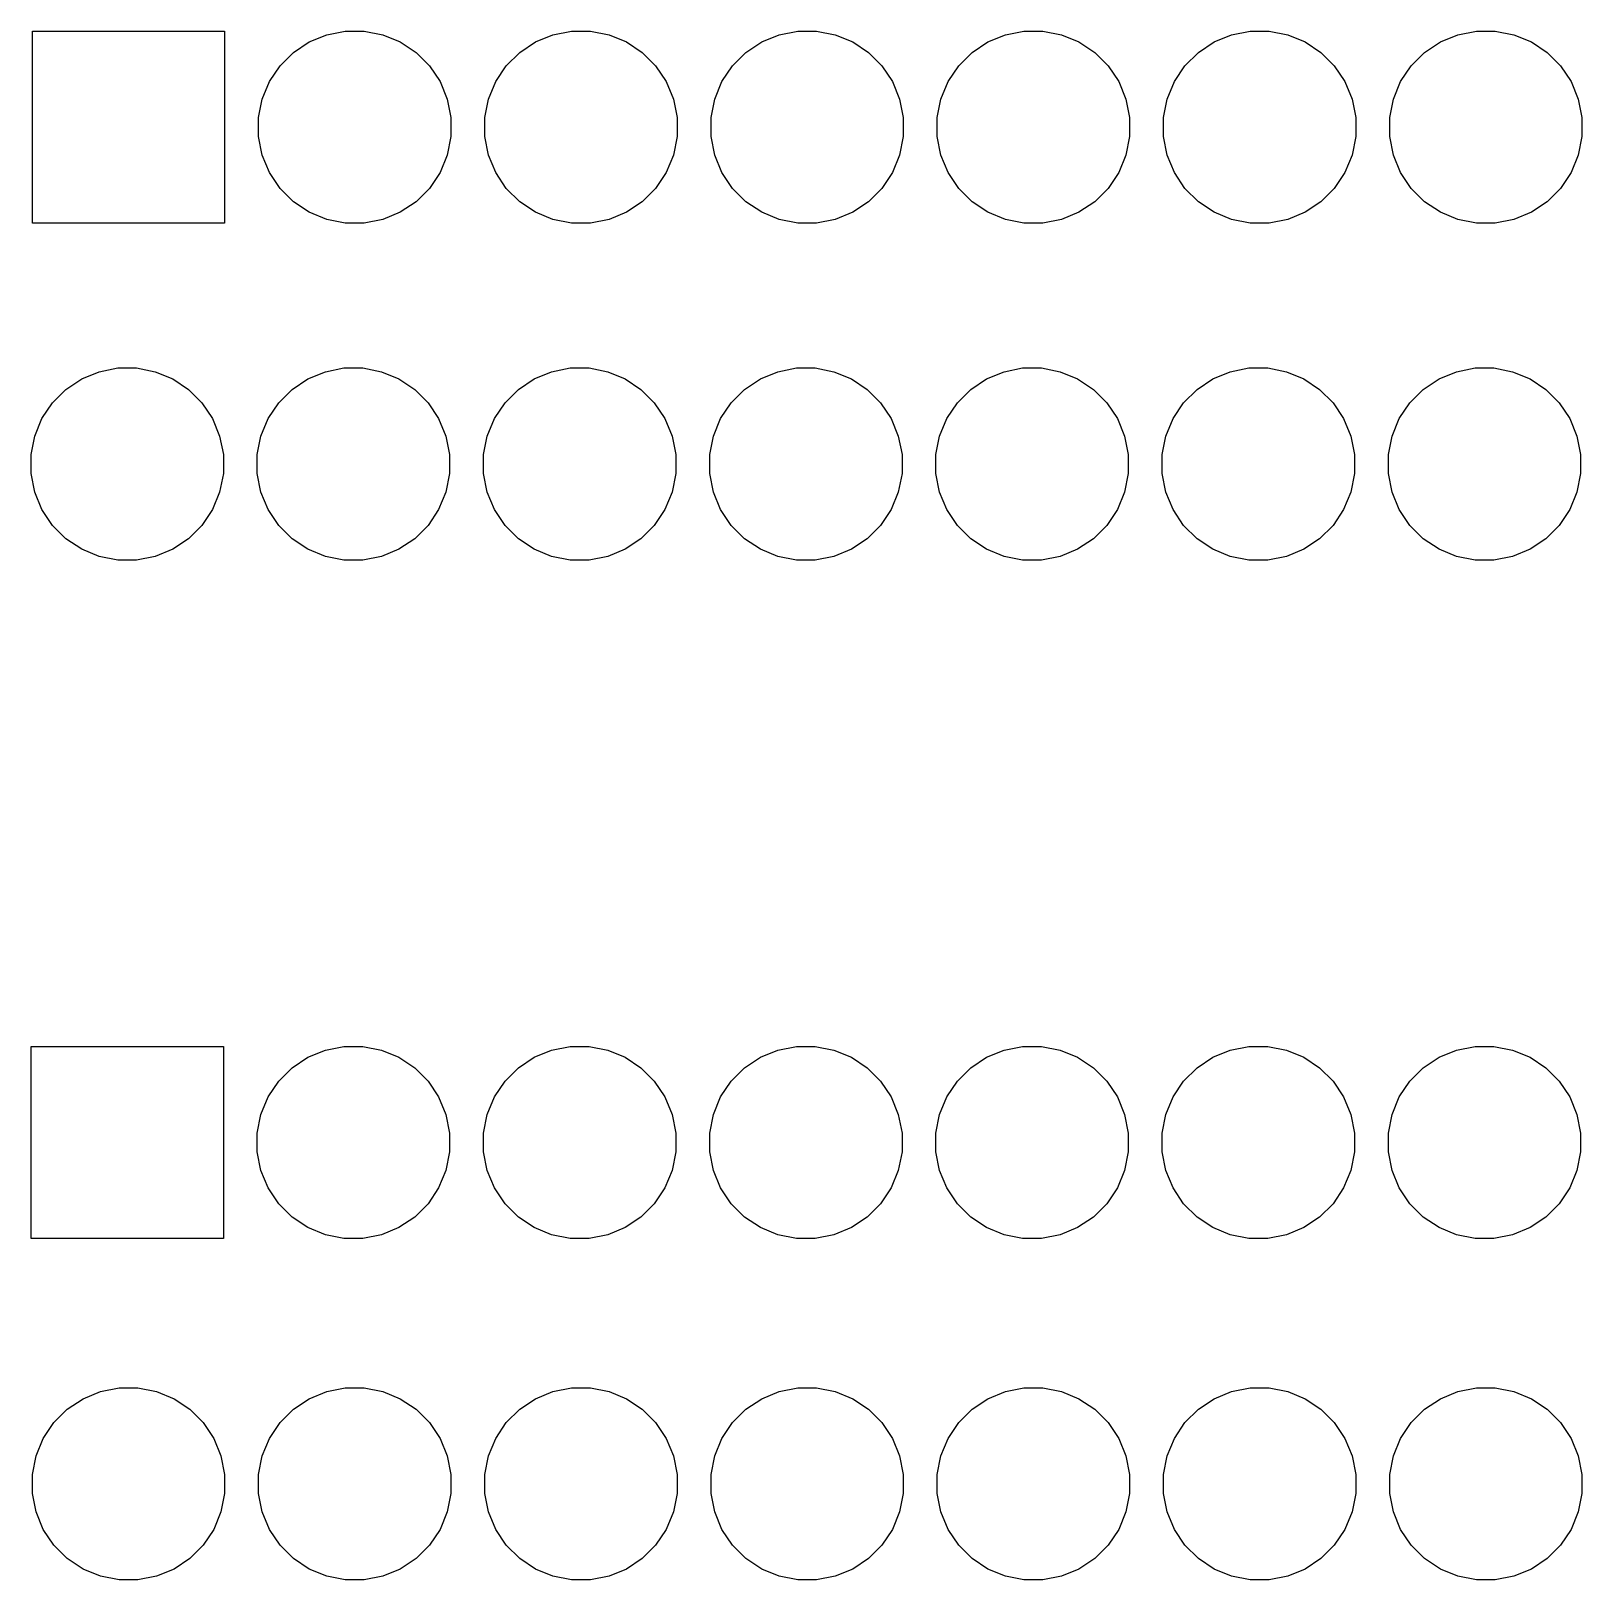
# Model space of a CAD drawing. Extents: x 29 to 195, y -187 to -31.
# Drawn here: x 157.53 to 174.94, y -51.24 to -33.85 of the extents above; entities that cross this region are included whole.
import ezdxf

# ---------------------------------------------------------------- set-up
doc = ezdxf.new("R2010")
doc.units = 0
doc.header["$MEASUREMENT"] = 0
doc.layers.add('BLACK', color=7, linetype='CONTINUOUS')

msp = doc.modelspace()

# ---------------------------------------------------------------- linework, layer by layer
at = {"layer": 'BLACK', "linetype": 'CONTINUOUS'}
for p, q in [((157.543, -36.0045), (157.543, -33.8455)), ((157.543, -33.8455), (159.702, -33.8455)), ((159.702, -33.8455), (159.702, -36.0045)), ((160.652, -33.9684), (160.848, -33.887)), ((160.848, -33.887), (161.057, -33.8455)), ((161.057, -33.8455), (161.269, -33.8455)), ((161.269, -33.8455), (161.478, -33.887)), ((161.478, -33.887), (161.674, -33.9684)), ((163.192, -33.9684), (163.388, -33.887)), ((163.388, -33.887), (163.597, -33.8455)), ((163.597, -33.8455), (163.809, -33.8455)), ((163.809, -33.8455), (164.018, -33.887)), ((164.018, -33.887), (164.214, -33.9684)), ((165.732, -33.9684), (165.928, -33.887)), ((165.928, -33.887), (166.137, -33.8455)), ((166.137, -33.8455), (166.349, -33.8455)), ((166.349, -33.8455), (166.558, -33.887)), ((166.558, -33.887), (166.754, -33.9684)), ((168.272, -33.9684), (168.468, -33.887)), ((168.468, -33.887), (168.677, -33.8455)), ((168.677, -33.8455), (168.889, -33.8455)), ((168.889, -33.8455), (169.098, -33.887)), ((169.098, -33.887), (169.294, -33.9684)), ((170.812, -33.9684), (171.008, -33.887)), ((171.008, -33.887), (171.217, -33.8455)), ((171.217, -33.8455), (171.429, -33.8455)), ((171.429, -33.8455), (171.638, -33.887)), ((171.638, -33.887), (171.834, -33.9684)), ((173.352, -33.9684), (173.548, -33.887)), ((173.548, -33.887), (173.757, -33.8455)), ((173.757, -33.8455), (173.969, -33.8455)), ((173.969, -33.8455), (174.178, -33.887)), ((174.178, -33.887), (174.374, -33.9684)), ((160.325, -34.2369), (160.475, -34.0865)), ((160.475, -34.0865), (160.652, -33.9684)), ((161.674, -33.9684), (161.851, -34.0865)), ((161.851, -34.0865), (162.001, -34.2369)), ((162.864, -34.2369), (163.015, -34.0865)), ((163.015, -34.0865), (163.192, -33.9684)), ((164.214, -33.9684), (164.391, -34.0865)), ((164.391, -34.0865), (164.541, -34.2369)), ((165.404, -34.2369), (165.555, -34.0865)), ((165.555, -34.0865), (165.732, -33.9684)), ((166.754, -33.9684), (166.931, -34.0865)), ((166.931, -34.0865), (167.082, -34.2369)), ((167.945, -34.2369), (168.095, -34.0865)), ((168.095, -34.0865), (168.272, -33.9684)), ((169.294, -33.9684), (169.471, -34.0865)), ((169.471, -34.0865), (169.621, -34.2369)), ((170.484, -34.2369), (170.635, -34.0865)), ((170.635, -34.0865), (170.812, -33.9684)), ((171.834, -33.9684), (172.011, -34.0865)), ((172.011, -34.0865), (172.161, -34.2369)), ((173.024, -34.2369), (173.175, -34.0865)), ((173.175, -34.0865), (173.352, -33.9684)), ((174.374, -33.9684), (174.551, -34.0865)), ((174.551, -34.0865), (174.701, -34.2369)), ((160.206, -34.4137), (160.325, -34.2369)), ((162.001, -34.2369), (162.12, -34.4137)), ((162.746, -34.4137), (162.864, -34.2369)), ((164.541, -34.2369), (164.66, -34.4137)), ((165.286, -34.4137), (165.404, -34.2369)), ((167.082, -34.2369), (167.2, -34.4137)), ((167.826, -34.4137), (167.945, -34.2369)), ((169.621, -34.2369), (169.74, -34.4137)), ((170.366, -34.4137), (170.484, -34.2369)), ((172.161, -34.2369), (172.28, -34.4137)), ((172.906, -34.4137), (173.024, -34.2369)), ((174.701, -34.2369), (174.82, -34.4137)), ((160.125, -34.6101), (160.206, -34.4137)), ((162.12, -34.4137), (162.201, -34.6101)), ((162.665, -34.6101), (162.746, -34.4137)), ((164.66, -34.4137), (164.741, -34.6101)), ((165.205, -34.6101), (165.286, -34.4137)), ((167.2, -34.4137), (167.281, -34.6101)), ((167.745, -34.6101), (167.826, -34.4137)), ((169.74, -34.4137), (169.821, -34.6101)), ((170.285, -34.6101), (170.366, -34.4137)), ((172.28, -34.4137), (172.361, -34.6101)), ((172.825, -34.6101), (172.906, -34.4137)), ((174.82, -34.4137), (174.901, -34.6101)), ((160.083, -34.8187), (160.125, -34.6101)), ((162.201, -34.6101), (162.243, -34.8187)), ((162.623, -34.8187), (162.665, -34.6101)), ((164.741, -34.6101), (164.782, -34.8187)), ((165.163, -34.8187), (165.205, -34.6101)), ((167.281, -34.6101), (167.322, -34.8187)), ((167.703, -34.8187), (167.745, -34.6101)), ((169.821, -34.6101), (169.862, -34.8187)), ((170.243, -34.8187), (170.285, -34.6101)), ((172.361, -34.6101), (172.403, -34.8187)), ((172.784, -34.8187), (172.825, -34.6101)), ((174.901, -34.6101), (174.942, -34.8187)), ((160.083, -35.0313), (160.083, -34.8187)), ((162.243, -34.8187), (162.243, -35.0313)), ((162.623, -35.0313), (162.623, -34.8187)), ((164.782, -34.8187), (164.782, -35.0313)), ((165.163, -35.0313), (165.163, -34.8187)), ((167.322, -34.8187), (167.322, -35.0313)), ((167.703, -35.0313), (167.703, -34.8187)), ((169.862, -34.8187), (169.862, -35.0313)), ((170.243, -35.0313), (170.243, -34.8187)), ((172.403, -34.8187), (172.403, -35.0313)), ((172.784, -35.0313), (172.784, -34.8187)), ((174.942, -34.8187), (174.942, -35.0313)), ((160.125, -35.2399), (160.083, -35.0313)), ((162.243, -35.0313), (162.201, -35.2399)), ((162.665, -35.2399), (162.623, -35.0313)), ((164.782, -35.0313), (164.741, -35.2399)), ((165.205, -35.2399), (165.163, -35.0313)), ((167.322, -35.0313), (167.281, -35.2399)), ((167.745, -35.2399), (167.703, -35.0313)), ((169.862, -35.0313), (169.821, -35.2399)), ((170.285, -35.2399), (170.243, -35.0313)), ((172.403, -35.0313), (172.361, -35.2399)), ((172.825, -35.2399), (172.784, -35.0313)), ((174.942, -35.0313), (174.901, -35.2399)), ((160.206, -35.4363), (160.125, -35.2399)), ((162.201, -35.2399), (162.12, -35.4363)), ((162.746, -35.4363), (162.665, -35.2399)), ((164.741, -35.2399), (164.66, -35.4363)), ((165.286, -35.4363), (165.205, -35.2399)), ((167.281, -35.2399), (167.2, -35.4363)), ((167.826, -35.4363), (167.745, -35.2399)), ((169.821, -35.2399), (169.74, -35.4363)), ((170.366, -35.4363), (170.285, -35.2399)), ((172.361, -35.2399), (172.28, -35.4363)), ((172.906, -35.4363), (172.825, -35.2399)), ((174.901, -35.2399), (174.82, -35.4363)), ((160.325, -35.6131), (160.206, -35.4363)), ((162.12, -35.4363), (162.001, -35.6131)), ((162.864, -35.6131), (162.746, -35.4363)), ((164.66, -35.4363), (164.541, -35.6131)), ((165.404, -35.6131), (165.286, -35.4363)), ((167.2, -35.4363), (167.082, -35.6131)), ((167.945, -35.6131), (167.826, -35.4363)), ((169.74, -35.4363), (169.621, -35.6131)), ((170.484, -35.6131), (170.366, -35.4363)), ((172.28, -35.4363), (172.161, -35.6131)), ((173.024, -35.6131), (172.906, -35.4363)), ((174.82, -35.4363), (174.701, -35.6131)), ((160.475, -35.7635), (160.325, -35.6131)), ((162.001, -35.6131), (161.851, -35.7635)), ((163.015, -35.7635), (162.864, -35.6131)), ((164.541, -35.6131), (164.391, -35.7635)), ((165.555, -35.7635), (165.404, -35.6131)), ((167.082, -35.6131), (166.931, -35.7635)), ((168.095, -35.7635), (167.945, -35.6131)), ((169.621, -35.6131), (169.471, -35.7635)), ((170.635, -35.7635), (170.484, -35.6131)), ((172.161, -35.6131), (172.011, -35.7635)), ((173.175, -35.7635), (173.024, -35.6131)), ((174.701, -35.6131), (174.551, -35.7635)), ((160.652, -35.8816), (160.475, -35.7635)), ((161.851, -35.7635), (161.674, -35.8816)), ((163.192, -35.8816), (163.015, -35.7635)), ((164.391, -35.7635), (164.214, -35.8816)), ((165.732, -35.8816), (165.555, -35.7635)), ((166.931, -35.7635), (166.754, -35.8816)), ((168.272, -35.8816), (168.095, -35.7635)), ((169.471, -35.7635), (169.294, -35.8816)), ((170.812, -35.8816), (170.635, -35.7635)), ((172.011, -35.7635), (171.834, -35.8816)), ((173.352, -35.8816), (173.175, -35.7635)), ((174.551, -35.7635), (174.374, -35.8816)), ((159.702, -36.0045), (157.543, -36.0045)), ((160.848, -35.963), (160.652, -35.8816)), ((161.057, -36.0045), (160.848, -35.963)), ((161.269, -36.0045), (161.057, -36.0045)), ((161.478, -35.963), (161.269, -36.0045)), ((161.674, -35.8816), (161.478, -35.963)), ((163.388, -35.963), (163.192, -35.8816)), ((163.597, -36.0045), (163.388, -35.963)), ((163.809, -36.0045), (163.597, -36.0045)), ((164.018, -35.963), (163.809, -36.0045)), ((164.214, -35.8816), (164.018, -35.963)), ((165.928, -35.963), (165.732, -35.8816)), ((166.137, -36.0045), (165.928, -35.963)), ((166.349, -36.0045), (166.137, -36.0045)), ((166.558, -35.963), (166.349, -36.0045)), ((166.754, -35.8816), (166.558, -35.963)), ((168.468, -35.963), (168.272, -35.8816)), ((168.677, -36.0045), (168.468, -35.963)), ((168.889, -36.0045), (168.677, -36.0045)), ((169.098, -35.963), (168.889, -36.0045)), ((169.294, -35.8816), (169.098, -35.963)), ((171.008, -35.963), (170.812, -35.8816)), ((171.217, -36.0045), (171.008, -35.963)), ((171.429, -36.0045), (171.217, -36.0045)), ((171.638, -35.963), (171.429, -36.0045)), ((171.834, -35.8816), (171.638, -35.963)), ((173.548, -35.963), (173.352, -35.8816)), ((173.757, -36.0045), (173.548, -35.963)), ((173.969, -36.0045), (173.757, -36.0045)), ((174.178, -35.963), (173.969, -36.0045)), ((174.374, -35.8816), (174.178, -35.963)), ((157.92, -37.8715), (158.097, -37.7534)), ((158.097, -37.7534), (158.293, -37.672)), ((158.293, -37.672), (158.502, -37.6305)), ((158.502, -37.6305), (158.714, -37.6305)), ((158.714, -37.6305), (158.923, -37.672)), ((158.923, -37.672), (159.119, -37.7534)), ((159.119, -37.7534), (159.296, -37.8715)), ((160.46, -37.8715), (160.637, -37.7534)), ((160.637, -37.7534), (160.833, -37.672)), ((160.833, -37.672), (161.042, -37.6305)), ((161.042, -37.6305), (161.254, -37.6305)), ((161.254, -37.6305), (161.463, -37.672)), ((161.463, -37.672), (161.659, -37.7534)), ((161.659, -37.7534), (161.836, -37.8715)), ((163, -37.8715), (163.177, -37.7534)), ((163.177, -37.7534), (163.373, -37.672)), ((163.373, -37.672), (163.582, -37.6305)), ((163.582, -37.6305), (163.794, -37.6305)), ((163.794, -37.6305), (164.003, -37.672)), ((164.003, -37.672), (164.199, -37.7534)), ((164.199, -37.7534), (164.376, -37.8715)), ((165.54, -37.8715), (165.717, -37.7534)), ((165.717, -37.7534), (165.913, -37.672)), ((165.913, -37.672), (166.122, -37.6305)), ((166.122, -37.6305), (166.334, -37.6305)), ((166.334, -37.6305), (166.543, -37.672)), ((166.543, -37.672), (166.739, -37.7534)), ((166.739, -37.7534), (166.916, -37.8715)), ((168.08, -37.8715), (168.257, -37.7534)), ((168.257, -37.7534), (168.453, -37.672)), ((168.453, -37.672), (168.662, -37.6305)), ((168.662, -37.6305), (168.874, -37.6305)), ((168.874, -37.6305), (169.083, -37.672)), ((169.083, -37.672), (169.279, -37.7534)), ((169.279, -37.7534), (169.456, -37.8715)), ((170.62, -37.8715), (170.797, -37.7534)), ((170.797, -37.7534), (170.993, -37.672)), ((170.993, -37.672), (171.202, -37.6305)), ((171.202, -37.6305), (171.414, -37.6305)), ((171.414, -37.6305), (171.623, -37.672)), ((171.623, -37.672), (171.819, -37.7534)), ((171.819, -37.7534), (171.996, -37.8715)), ((173.16, -37.8715), (173.337, -37.7534)), ((173.337, -37.7534), (173.533, -37.672)), ((173.533, -37.672), (173.742, -37.6305)), ((173.742, -37.6305), (173.954, -37.6305)), ((173.954, -37.6305), (174.163, -37.672)), ((174.163, -37.672), (174.359, -37.7534)), ((174.359, -37.7534), (174.536, -37.8715)), ((157.769, -38.0219), (157.92, -37.8715)), ((159.296, -37.8715), (159.446, -38.0219)), ((160.309, -38.0219), (160.46, -37.8715)), ((161.836, -37.8715), (161.987, -38.0219)), ((162.85, -38.0219), (163, -37.8715)), ((164.376, -37.8715), (164.526, -38.0219)), ((165.389, -38.0219), (165.54, -37.8715)), ((166.916, -37.8715), (167.066, -38.0219)), ((167.929, -38.0219), (168.08, -37.8715)), ((169.456, -37.8715), (169.606, -38.0219)), ((170.469, -38.0219), (170.62, -37.8715)), ((171.996, -37.8715), (172.147, -38.0219)), ((173.01, -38.0219), (173.16, -37.8715)), ((174.536, -37.8715), (174.686, -38.0219)), ((157.651, -38.1987), (157.769, -38.0219)), ((159.446, -38.0219), (159.565, -38.1987)), ((160.191, -38.1987), (160.309, -38.0219)), ((161.987, -38.0219), (162.105, -38.1987)), ((162.731, -38.1987), (162.85, -38.0219)), ((164.526, -38.0219), (164.645, -38.1987)), ((165.271, -38.1987), (165.389, -38.0219)), ((167.066, -38.0219), (167.185, -38.1987)), ((167.811, -38.1987), (167.929, -38.0219)), ((169.606, -38.0219), (169.725, -38.1987)), ((170.351, -38.1987), (170.469, -38.0219)), ((172.147, -38.0219), (172.265, -38.1987)), ((172.891, -38.1987), (173.01, -38.0219)), ((174.686, -38.0219), (174.805, -38.1987)), ((157.57, -38.3951), (157.651, -38.1987)), ((159.565, -38.1987), (159.646, -38.3951)), ((160.11, -38.3951), (160.191, -38.1987)), ((162.105, -38.1987), (162.186, -38.3951)), ((162.65, -38.3951), (162.731, -38.1987)), ((164.645, -38.1987), (164.726, -38.3951)), ((165.19, -38.3951), (165.271, -38.1987)), ((167.185, -38.1987), (167.266, -38.3951)), ((167.73, -38.3951), (167.811, -38.1987)), ((169.725, -38.1987), (169.806, -38.3951)), ((170.27, -38.3951), (170.351, -38.1987)), ((172.265, -38.1987), (172.346, -38.3951)), ((172.81, -38.3951), (172.891, -38.1987)), ((174.805, -38.1987), (174.886, -38.3951)), ((157.528, -38.6037), (157.57, -38.3951)), ((159.646, -38.3951), (159.688, -38.6037)), ((160.069, -38.6037), (160.11, -38.3951)), ((162.186, -38.3951), (162.227, -38.6037)), ((162.608, -38.6037), (162.65, -38.3951)), ((164.726, -38.3951), (164.767, -38.6037)), ((165.148, -38.6037), (165.19, -38.3951)), ((167.266, -38.3951), (167.308, -38.6037)), ((167.689, -38.6037), (167.73, -38.3951)), ((169.806, -38.3951), (169.847, -38.6037)), ((170.228, -38.6037), (170.27, -38.3951)), ((172.346, -38.3951), (172.387, -38.6037)), ((172.768, -38.6037), (172.81, -38.3951)), ((174.886, -38.3951), (174.927, -38.6037)), ((157.528, -38.8163), (157.528, -38.6037)), ((159.688, -38.6037), (159.688, -38.8163)), ((160.069, -38.8163), (160.069, -38.6037)), ((162.227, -38.6037), (162.227, -38.8163)), ((162.608, -38.8163), (162.608, -38.6037)), ((164.767, -38.6037), (164.767, -38.8163)), ((165.148, -38.8163), (165.148, -38.6037)), ((167.308, -38.6037), (167.308, -38.8163)), ((167.689, -38.8163), (167.689, -38.6037)), ((169.847, -38.6037), (169.847, -38.8163)), ((170.228, -38.8163), (170.228, -38.6037)), ((172.387, -38.6037), (172.387, -38.8163)), ((172.768, -38.8163), (172.768, -38.6037)), ((174.927, -38.6037), (174.927, -38.8163)), ((157.57, -39.0249), (157.528, -38.8163)), ((159.688, -38.8163), (159.646, -39.0249)), ((160.11, -39.0249), (160.069, -38.8163)), ((162.227, -38.8163), (162.186, -39.0249)), ((162.65, -39.0249), (162.608, -38.8163)), ((164.767, -38.8163), (164.726, -39.0249)), ((165.19, -39.0249), (165.148, -38.8163)), ((167.308, -38.8163), (167.266, -39.0249)), ((167.73, -39.0249), (167.689, -38.8163)), ((169.847, -38.8163), (169.806, -39.0249)), ((170.27, -39.0249), (170.228, -38.8163)), ((172.387, -38.8163), (172.346, -39.0249)), ((172.81, -39.0249), (172.768, -38.8163)), ((174.927, -38.8163), (174.886, -39.0249)), ((157.651, -39.2213), (157.57, -39.0249)), ((159.646, -39.0249), (159.565, -39.2213)), ((160.191, -39.2213), (160.11, -39.0249)), ((162.186, -39.0249), (162.105, -39.2213)), ((162.731, -39.2213), (162.65, -39.0249)), ((164.726, -39.0249), (164.645, -39.2213)), ((165.271, -39.2213), (165.19, -39.0249)), ((167.266, -39.0249), (167.185, -39.2213)), ((167.811, -39.2213), (167.73, -39.0249)), ((169.806, -39.0249), (169.725, -39.2213)), ((170.351, -39.2213), (170.27, -39.0249)), ((172.346, -39.0249), (172.265, -39.2213)), ((172.891, -39.2213), (172.81, -39.0249)), ((174.886, -39.0249), (174.805, -39.2213)), ((157.769, -39.3981), (157.651, -39.2213)), ((159.565, -39.2213), (159.446, -39.3981)), ((160.309, -39.3981), (160.191, -39.2213)), ((162.105, -39.2213), (161.987, -39.3981)), ((162.85, -39.3981), (162.731, -39.2213)), ((164.645, -39.2213), (164.526, -39.3981)), ((165.389, -39.3981), (165.271, -39.2213)), ((167.185, -39.2213), (167.066, -39.3981)), ((167.929, -39.3981), (167.811, -39.2213)), ((169.725, -39.2213), (169.606, -39.3981)), ((170.469, -39.3981), (170.351, -39.2213)), ((172.265, -39.2213), (172.147, -39.3981)), ((173.01, -39.3981), (172.891, -39.2213)), ((174.805, -39.2213), (174.686, -39.3981)), ((157.92, -39.5485), (157.769, -39.3981)), ((159.446, -39.3981), (159.296, -39.5485)), ((160.46, -39.5485), (160.309, -39.3981)), ((161.987, -39.3981), (161.836, -39.5485)), ((163, -39.5485), (162.85, -39.3981)), ((164.526, -39.3981), (164.376, -39.5485)), ((165.54, -39.5485), (165.389, -39.3981)), ((167.066, -39.3981), (166.916, -39.5485)), ((168.08, -39.5485), (167.929, -39.3981)), ((169.606, -39.3981), (169.456, -39.5485)), ((170.62, -39.5485), (170.469, -39.3981)), ((172.147, -39.3981), (171.996, -39.5485)), ((173.16, -39.5485), (173.01, -39.3981)), ((174.686, -39.3981), (174.536, -39.5485)), ((158.097, -39.6666), (157.92, -39.5485)), ((158.293, -39.748), (158.097, -39.6666)), ((159.119, -39.6666), (158.923, -39.748)), ((159.296, -39.5485), (159.119, -39.6666)), ((160.637, -39.6666), (160.46, -39.5485)), ((160.833, -39.748), (160.637, -39.6666)), ((161.659, -39.6666), (161.463, -39.748)), ((161.836, -39.5485), (161.659, -39.6666)), ((163.177, -39.6666), (163, -39.5485)), ((163.373, -39.748), (163.177, -39.6666)), ((164.199, -39.6666), (164.003, -39.748)), ((164.376, -39.5485), (164.199, -39.6666)), ((165.717, -39.6666), (165.54, -39.5485)), ((165.913, -39.748), (165.717, -39.6666)), ((166.739, -39.6666), (166.543, -39.748)), ((166.916, -39.5485), (166.739, -39.6666)), ((168.257, -39.6666), (168.08, -39.5485)), ((168.453, -39.748), (168.257, -39.6666)), ((169.279, -39.6666), (169.083, -39.748)), ((169.456, -39.5485), (169.279, -39.6666)), ((170.797, -39.6666), (170.62, -39.5485)), ((170.993, -39.748), (170.797, -39.6666)), ((171.819, -39.6666), (171.623, -39.748)), ((171.996, -39.5485), (171.819, -39.6666)), ((173.337, -39.6666), (173.16, -39.5485)), ((173.533, -39.748), (173.337, -39.6666)), ((174.359, -39.6666), (174.163, -39.748)), ((174.536, -39.5485), (174.359, -39.6666)), ((158.502, -39.7895), (158.293, -39.748)), ((158.714, -39.7895), (158.502, -39.7895)), ((158.923, -39.748), (158.714, -39.7895)), ((161.042, -39.7895), (160.833, -39.748)), ((161.254, -39.7895), (161.042, -39.7895)), ((161.463, -39.748), (161.254, -39.7895)), ((163.582, -39.7895), (163.373, -39.748)), ((163.794, -39.7895), (163.582, -39.7895)), ((164.003, -39.748), (163.794, -39.7895)), ((166.122, -39.7895), (165.913, -39.748)), ((166.334, -39.7895), (166.122, -39.7895)), ((166.543, -39.748), (166.334, -39.7895)), ((168.662, -39.7895), (168.453, -39.748)), ((168.874, -39.7895), (168.662, -39.7895)), ((169.083, -39.748), (168.874, -39.7895)), ((171.202, -39.7895), (170.993, -39.748)), ((171.414, -39.7895), (171.202, -39.7895)), ((171.623, -39.748), (171.414, -39.7895)), ((173.742, -39.7895), (173.533, -39.748)), ((173.954, -39.7895), (173.742, -39.7895)), ((174.163, -39.748), (173.954, -39.7895)), ((157.528, -47.4095), (157.528, -45.2505)), ((157.528, -45.2505), (159.688, -45.2505)), ((159.688, -45.2505), (159.688, -47.4095)), ((160.833, -45.292), (161.042, -45.2505)), ((161.042, -45.2505), (161.254, -45.2505)), ((161.254, -45.2505), (161.463, -45.292)), ((163.373, -45.292), (163.582, -45.2505)), ((163.582, -45.2505), (163.794, -45.2505)), ((163.794, -45.2505), (164.003, -45.292)), ((165.913, -45.292), (166.122, -45.2505)), ((166.122, -45.2505), (166.334, -45.2505)), ((166.334, -45.2505), (166.543, -45.292)), ((168.453, -45.292), (168.662, -45.2505)), ((168.662, -45.2505), (168.874, -45.2505)), ((168.874, -45.2505), (169.083, -45.292)), ((170.993, -45.292), (171.202, -45.2505)), ((171.202, -45.2505), (171.414, -45.2505)), ((171.414, -45.2505), (171.623, -45.292)), ((173.533, -45.292), (173.742, -45.2505)), ((173.742, -45.2505), (173.954, -45.2505)), ((173.954, -45.2505), (174.163, -45.292)), ((160.46, -45.4915), (160.637, -45.3734)), ((160.637, -45.3734), (160.833, -45.292)), ((161.463, -45.292), (161.659, -45.3734)), ((161.659, -45.3734), (161.836, -45.4915)), ((163, -45.4915), (163.177, -45.3734)), ((163.177, -45.3734), (163.373, -45.292)), ((164.003, -45.292), (164.199, -45.3734)), ((164.199, -45.3734), (164.376, -45.4915)), ((165.54, -45.4915), (165.717, -45.3734)), ((165.717, -45.3734), (165.913, -45.292)), ((166.543, -45.292), (166.739, -45.3734)), ((166.739, -45.3734), (166.916, -45.4915)), ((168.08, -45.4915), (168.257, -45.3734)), ((168.257, -45.3734), (168.453, -45.292)), ((169.083, -45.292), (169.279, -45.3734)), ((169.279, -45.3734), (169.456, -45.4915)), ((170.62, -45.4915), (170.797, -45.3734)), ((170.797, -45.3734), (170.993, -45.292)), ((171.623, -45.292), (171.819, -45.3734)), ((171.819, -45.3734), (171.996, -45.4915)), ((173.16, -45.4915), (173.337, -45.3734)), ((173.337, -45.3734), (173.533, -45.292)), ((174.163, -45.292), (174.359, -45.3734)), ((174.359, -45.3734), (174.536, -45.4915)), ((160.309, -45.6419), (160.46, -45.4915)), ((161.836, -45.4915), (161.987, -45.6419)), ((162.85, -45.6419), (163, -45.4915)), ((164.376, -45.4915), (164.526, -45.6419)), ((165.389, -45.6419), (165.54, -45.4915)), ((166.916, -45.4915), (167.066, -45.6419)), ((167.929, -45.6419), (168.08, -45.4915)), ((169.456, -45.4915), (169.606, -45.6419)), ((170.469, -45.6419), (170.62, -45.4915)), ((171.996, -45.4915), (172.147, -45.6419)), ((173.01, -45.6419), (173.16, -45.4915)), ((174.536, -45.4915), (174.686, -45.6419)), ((160.191, -45.8187), (160.309, -45.6419)), ((161.987, -45.6419), (162.105, -45.8187)), ((162.731, -45.8187), (162.85, -45.6419)), ((164.526, -45.6419), (164.645, -45.8187)), ((165.271, -45.8187), (165.389, -45.6419)), ((167.066, -45.6419), (167.185, -45.8187)), ((167.811, -45.8187), (167.929, -45.6419)), ((169.606, -45.6419), (169.725, -45.8187)), ((170.351, -45.8187), (170.469, -45.6419)), ((172.147, -45.6419), (172.265, -45.8187)), ((172.891, -45.8187), (173.01, -45.6419)), ((174.686, -45.6419), (174.805, -45.8187)), ((160.11, -46.0151), (160.191, -45.8187)), ((162.105, -45.8187), (162.186, -46.0151)), ((162.65, -46.0151), (162.731, -45.8187)), ((164.645, -45.8187), (164.726, -46.0151)), ((165.19, -46.0151), (165.271, -45.8187)), ((167.185, -45.8187), (167.266, -46.0151)), ((167.73, -46.0151), (167.811, -45.8187)), ((169.725, -45.8187), (169.806, -46.0151)), ((170.27, -46.0151), (170.351, -45.8187)), ((172.265, -45.8187), (172.346, -46.0151)), ((172.81, -46.0151), (172.891, -45.8187)), ((174.805, -45.8187), (174.886, -46.0151)), ((160.069, -46.2237), (160.11, -46.0151)), ((162.186, -46.0151), (162.227, -46.2237)), ((162.608, -46.2237), (162.65, -46.0151)), ((164.726, -46.0151), (164.767, -46.2237)), ((165.148, -46.2237), (165.19, -46.0151)), ((167.266, -46.0151), (167.308, -46.2237)), ((167.689, -46.2237), (167.73, -46.0151)), ((169.806, -46.0151), (169.847, -46.2237)), ((170.228, -46.2237), (170.27, -46.0151)), ((172.346, -46.0151), (172.387, -46.2237)), ((172.768, -46.2237), (172.81, -46.0151)), ((174.886, -46.0151), (174.927, -46.2237)), ((160.069, -46.4363), (160.069, -46.2237)), ((162.227, -46.2237), (162.227, -46.4363)), ((162.608, -46.4363), (162.608, -46.2237)), ((164.767, -46.2237), (164.767, -46.4363)), ((165.148, -46.4363), (165.148, -46.2237)), ((167.308, -46.2237), (167.308, -46.4363)), ((167.689, -46.4363), (167.689, -46.2237)), ((169.847, -46.2237), (169.847, -46.4363)), ((170.228, -46.4363), (170.228, -46.2237)), ((172.387, -46.2237), (172.387, -46.4363)), ((172.768, -46.4363), (172.768, -46.2237)), ((174.927, -46.2237), (174.927, -46.4363)), ((160.11, -46.6449), (160.069, -46.4363)), ((162.227, -46.4363), (162.186, -46.6449)), ((162.65, -46.6449), (162.608, -46.4363)), ((164.767, -46.4363), (164.726, -46.6449)), ((165.19, -46.6449), (165.148, -46.4363)), ((167.308, -46.4363), (167.266, -46.6449)), ((167.73, -46.6449), (167.689, -46.4363)), ((169.847, -46.4363), (169.806, -46.6449)), ((170.27, -46.6449), (170.228, -46.4363)), ((172.387, -46.4363), (172.346, -46.6449)), ((172.81, -46.6449), (172.768, -46.4363)), ((174.927, -46.4363), (174.886, -46.6449)), ((160.191, -46.8413), (160.11, -46.6449)), ((162.186, -46.6449), (162.105, -46.8413)), ((162.731, -46.8413), (162.65, -46.6449)), ((164.726, -46.6449), (164.645, -46.8413)), ((165.271, -46.8413), (165.19, -46.6449)), ((167.266, -46.6449), (167.185, -46.8413)), ((167.811, -46.8413), (167.73, -46.6449)), ((169.806, -46.6449), (169.725, -46.8413)), ((170.351, -46.8413), (170.27, -46.6449)), ((172.346, -46.6449), (172.265, -46.8413)), ((172.891, -46.8413), (172.81, -46.6449)), ((174.886, -46.6449), (174.805, -46.8413)), ((160.309, -47.0181), (160.191, -46.8413)), ((162.105, -46.8413), (161.987, -47.0181)), ((162.85, -47.0181), (162.731, -46.8413)), ((164.645, -46.8413), (164.526, -47.0181)), ((165.389, -47.0181), (165.271, -46.8413)), ((167.185, -46.8413), (167.066, -47.0181)), ((167.929, -47.0181), (167.811, -46.8413)), ((169.725, -46.8413), (169.606, -47.0181)), ((170.469, -47.0181), (170.351, -46.8413)), ((172.265, -46.8413), (172.147, -47.0181)), ((173.01, -47.0181), (172.891, -46.8413)), ((174.805, -46.8413), (174.686, -47.0181)), ((160.46, -47.1685), (160.309, -47.0181)), ((160.637, -47.2866), (160.46, -47.1685)), ((161.836, -47.1685), (161.659, -47.2866)), ((161.987, -47.0181), (161.836, -47.1685)), ((163, -47.1685), (162.85, -47.0181)), ((163.177, -47.2866), (163, -47.1685)), ((164.376, -47.1685), (164.199, -47.2866)), ((164.526, -47.0181), (164.376, -47.1685)), ((165.54, -47.1685), (165.389, -47.0181)), ((165.717, -47.2866), (165.54, -47.1685)), ((166.916, -47.1685), (166.739, -47.2866)), ((167.066, -47.0181), (166.916, -47.1685)), ((168.08, -47.1685), (167.929, -47.0181)), ((168.257, -47.2866), (168.08, -47.1685)), ((169.456, -47.1685), (169.279, -47.2866)), ((169.606, -47.0181), (169.456, -47.1685)), ((170.62, -47.1685), (170.469, -47.0181)), ((170.797, -47.2866), (170.62, -47.1685)), ((171.996, -47.1685), (171.819, -47.2866)), ((172.147, -47.0181), (171.996, -47.1685)), ((173.16, -47.1685), (173.01, -47.0181)), ((173.337, -47.2866), (173.16, -47.1685)), ((174.536, -47.1685), (174.359, -47.2866)), ((174.686, -47.0181), (174.536, -47.1685)), ((160.833, -47.368), (160.637, -47.2866)), ((161.659, -47.2866), (161.463, -47.368)), ((163.373, -47.368), (163.177, -47.2866)), ((164.199, -47.2866), (164.003, -47.368)), ((165.913, -47.368), (165.717, -47.2866)), ((166.739, -47.2866), (166.543, -47.368)), ((168.453, -47.368), (168.257, -47.2866)), ((169.279, -47.2866), (169.083, -47.368)), ((170.993, -47.368), (170.797, -47.2866)), ((171.819, -47.2866), (171.623, -47.368)), ((173.533, -47.368), (173.337, -47.2866)), ((174.359, -47.2866), (174.163, -47.368)), ((159.688, -47.4095), (157.528, -47.4095)), ((161.042, -47.4095), (160.833, -47.368)), ((161.254, -47.4095), (161.042, -47.4095)), ((161.463, -47.368), (161.254, -47.4095)), ((163.582, -47.4095), (163.373, -47.368)), ((163.794, -47.4095), (163.582, -47.4095)), ((164.003, -47.368), (163.794, -47.4095)), ((166.122, -47.4095), (165.913, -47.368)), ((166.334, -47.4095), (166.122, -47.4095)), ((166.543, -47.368), (166.334, -47.4095)), ((168.662, -47.4095), (168.453, -47.368)), ((168.874, -47.4095), (168.662, -47.4095)), ((169.083, -47.368), (168.874, -47.4095)), ((171.202, -47.4095), (170.993, -47.368)), ((171.414, -47.4095), (171.202, -47.4095)), ((171.623, -47.368), (171.414, -47.4095)), ((173.742, -47.4095), (173.533, -47.368)), ((173.954, -47.4095), (173.742, -47.4095)), ((174.163, -47.368), (173.954, -47.4095)), ((158.308, -49.127), (158.517, -49.0855)), ((158.517, -49.0855), (158.729, -49.0855)), ((158.729, -49.0855), (158.938, -49.127)), ((160.848, -49.127), (161.057, -49.0855)), ((161.057, -49.0855), (161.269, -49.0855)), ((161.269, -49.0855), (161.478, -49.127)), ((163.388, -49.127), (163.597, -49.0855)), ((163.597, -49.0855), (163.809, -49.0855)), ((163.809, -49.0855), (164.018, -49.127)), ((165.928, -49.127), (166.137, -49.0855)), ((166.137, -49.0855), (166.349, -49.0855)), ((166.349, -49.0855), (166.558, -49.127)), ((168.468, -49.127), (168.677, -49.0855)), ((168.677, -49.0855), (168.889, -49.0855)), ((168.889, -49.0855), (169.098, -49.127)), ((171.008, -49.127), (171.217, -49.0855)), ((171.217, -49.0855), (171.429, -49.0855)), ((171.429, -49.0855), (171.638, -49.127)), ((173.548, -49.127), (173.757, -49.0855)), ((173.757, -49.0855), (173.969, -49.0855)), ((173.969, -49.0855), (174.178, -49.127)), ((157.935, -49.3265), (158.112, -49.2084)), ((158.112, -49.2084), (158.308, -49.127)), ((158.938, -49.127), (159.134, -49.2084)), ((159.134, -49.2084), (159.311, -49.3265)), ((160.475, -49.3265), (160.652, -49.2084)), ((160.652, -49.2084), (160.848, -49.127)), ((161.478, -49.127), (161.674, -49.2084)), ((161.674, -49.2084), (161.851, -49.3265)), ((163.015, -49.3265), (163.192, -49.2084)), ((163.192, -49.2084), (163.388, -49.127)), ((164.018, -49.127), (164.214, -49.2084)), ((164.214, -49.2084), (164.391, -49.3265)), ((165.555, -49.3265), (165.732, -49.2084)), ((165.732, -49.2084), (165.928, -49.127)), ((166.558, -49.127), (166.754, -49.2084)), ((166.754, -49.2084), (166.931, -49.3265)), ((168.095, -49.3265), (168.272, -49.2084)), ((168.272, -49.2084), (168.468, -49.127)), ((169.098, -49.127), (169.294, -49.2084)), ((169.294, -49.2084), (169.471, -49.3265)), ((170.635, -49.3265), (170.812, -49.2084)), ((170.812, -49.2084), (171.008, -49.127)), ((171.638, -49.127), (171.834, -49.2084)), ((171.834, -49.2084), (172.011, -49.3265)), ((173.175, -49.3265), (173.352, -49.2084)), ((173.352, -49.2084), (173.548, -49.127)), ((174.178, -49.127), (174.374, -49.2084)), ((174.374, -49.2084), (174.551, -49.3265)), ((157.784, -49.4769), (157.935, -49.3265)), ((159.311, -49.3265), (159.462, -49.4769)), ((160.325, -49.4769), (160.475, -49.3265)), ((161.851, -49.3265), (162.001, -49.4769)), ((162.864, -49.4769), (163.015, -49.3265)), ((164.391, -49.3265), (164.541, -49.4769)), ((165.404, -49.4769), (165.555, -49.3265)), ((166.931, -49.3265), (167.082, -49.4769)), ((167.945, -49.4769), (168.095, -49.3265)), ((169.471, -49.3265), (169.621, -49.4769)), ((170.484, -49.4769), (170.635, -49.3265)), ((172.011, -49.3265), (172.161, -49.4769)), ((173.024, -49.4769), (173.175, -49.3265)), ((174.551, -49.3265), (174.701, -49.4769)), ((157.666, -49.6537), (157.784, -49.4769)), ((159.462, -49.4769), (159.58, -49.6537)), ((160.206, -49.6537), (160.325, -49.4769)), ((162.001, -49.4769), (162.12, -49.6537)), ((162.746, -49.6537), (162.864, -49.4769)), ((164.541, -49.4769), (164.66, -49.6537)), ((165.286, -49.6537), (165.404, -49.4769)), ((167.082, -49.4769), (167.2, -49.6537)), ((167.826, -49.6537), (167.945, -49.4769)), ((169.621, -49.4769), (169.74, -49.6537)), ((170.366, -49.6537), (170.484, -49.4769)), ((172.161, -49.4769), (172.28, -49.6537)), ((172.906, -49.6537), (173.024, -49.4769)), ((174.701, -49.4769), (174.82, -49.6537)), ((157.585, -49.8501), (157.666, -49.6537)), ((159.58, -49.6537), (159.661, -49.8501)), ((160.125, -49.8501), (160.206, -49.6537)), ((162.12, -49.6537), (162.201, -49.8501)), ((162.665, -49.8501), (162.746, -49.6537)), ((164.66, -49.6537), (164.741, -49.8501)), ((165.205, -49.8501), (165.286, -49.6537)), ((167.2, -49.6537), (167.281, -49.8501)), ((167.745, -49.8501), (167.826, -49.6537)), ((169.74, -49.6537), (169.821, -49.8501)), ((170.285, -49.8501), (170.366, -49.6537)), ((172.28, -49.6537), (172.361, -49.8501)), ((172.825, -49.8501), (172.906, -49.6537)), ((174.82, -49.6537), (174.901, -49.8501)), ((157.543, -50.0587), (157.585, -49.8501)), ((159.661, -49.8501), (159.702, -50.0587)), ((160.083, -50.0587), (160.125, -49.8501)), ((162.201, -49.8501), (162.243, -50.0587)), ((162.623, -50.0587), (162.665, -49.8501)), ((164.741, -49.8501), (164.782, -50.0587)), ((165.163, -50.0587), (165.205, -49.8501)), ((167.281, -49.8501), (167.322, -50.0587)), ((167.703, -50.0587), (167.745, -49.8501)), ((169.821, -49.8501), (169.862, -50.0587)), ((170.243, -50.0587), (170.285, -49.8501)), ((172.361, -49.8501), (172.403, -50.0587)), ((172.784, -50.0587), (172.825, -49.8501)), ((174.901, -49.8501), (174.942, -50.0587)), ((157.543, -50.2713), (157.543, -50.0587)), ((159.702, -50.0587), (159.702, -50.2713)), ((160.083, -50.2713), (160.083, -50.0587)), ((162.243, -50.0587), (162.243, -50.2713)), ((162.623, -50.2713), (162.623, -50.0587)), ((164.782, -50.0587), (164.782, -50.2713)), ((165.163, -50.2713), (165.163, -50.0587)), ((167.322, -50.0587), (167.322, -50.2713)), ((167.703, -50.2713), (167.703, -50.0587)), ((169.862, -50.0587), (169.862, -50.2713)), ((170.243, -50.2713), (170.243, -50.0587)), ((172.403, -50.0587), (172.403, -50.2713)), ((172.784, -50.2713), (172.784, -50.0587)), ((174.942, -50.0587), (174.942, -50.2713)), ((157.585, -50.4799), (157.543, -50.2713)), ((159.702, -50.2713), (159.661, -50.4799)), ((160.125, -50.4799), (160.083, -50.2713)), ((162.243, -50.2713), (162.201, -50.4799)), ((162.665, -50.4799), (162.623, -50.2713)), ((164.782, -50.2713), (164.741, -50.4799)), ((165.205, -50.4799), (165.163, -50.2713)), ((167.322, -50.2713), (167.281, -50.4799)), ((167.745, -50.4799), (167.703, -50.2713)), ((169.862, -50.2713), (169.821, -50.4799)), ((170.285, -50.4799), (170.243, -50.2713)), ((172.403, -50.2713), (172.361, -50.4799)), ((172.825, -50.4799), (172.784, -50.2713)), ((174.942, -50.2713), (174.901, -50.4799)), ((157.666, -50.6763), (157.585, -50.4799)), ((159.661, -50.4799), (159.58, -50.6763)), ((160.206, -50.6763), (160.125, -50.4799)), ((162.201, -50.4799), (162.12, -50.6763)), ((162.746, -50.6763), (162.665, -50.4799)), ((164.741, -50.4799), (164.66, -50.6763)), ((165.286, -50.6763), (165.205, -50.4799)), ((167.281, -50.4799), (167.2, -50.6763)), ((167.826, -50.6763), (167.745, -50.4799)), ((169.821, -50.4799), (169.74, -50.6763)), ((170.366, -50.6763), (170.285, -50.4799)), ((172.361, -50.4799), (172.28, -50.6763)), ((172.906, -50.6763), (172.825, -50.4799)), ((174.901, -50.4799), (174.82, -50.6763)), ((157.784, -50.8531), (157.666, -50.6763)), ((159.58, -50.6763), (159.462, -50.8531)), ((160.325, -50.8531), (160.206, -50.6763)), ((162.12, -50.6763), (162.001, -50.8531)), ((162.864, -50.8531), (162.746, -50.6763)), ((164.66, -50.6763), (164.541, -50.8531)), ((165.404, -50.8531), (165.286, -50.6763)), ((167.2, -50.6763), (167.082, -50.8531)), ((167.945, -50.8531), (167.826, -50.6763)), ((169.74, -50.6763), (169.621, -50.8531)), ((170.484, -50.8531), (170.366, -50.6763)), ((172.28, -50.6763), (172.161, -50.8531)), ((173.024, -50.8531), (172.906, -50.6763)), ((174.82, -50.6763), (174.701, -50.8531)), ((157.935, -51.0035), (157.784, -50.8531)), ((158.112, -51.1216), (157.935, -51.0035)), ((159.311, -51.0035), (159.134, -51.1216)), ((159.462, -50.8531), (159.311, -51.0035)), ((160.475, -51.0035), (160.325, -50.8531)), ((160.652, -51.1216), (160.475, -51.0035)), ((161.851, -51.0035), (161.674, -51.1216)), ((162.001, -50.8531), (161.851, -51.0035)), ((163.015, -51.0035), (162.864, -50.8531)), ((163.192, -51.1216), (163.015, -51.0035)), ((164.391, -51.0035), (164.214, -51.1216)), ((164.541, -50.8531), (164.391, -51.0035)), ((165.555, -51.0035), (165.404, -50.8531)), ((165.732, -51.1216), (165.555, -51.0035)), ((166.931, -51.0035), (166.754, -51.1216)), ((167.082, -50.8531), (166.931, -51.0035)), ((168.095, -51.0035), (167.945, -50.8531)), ((168.272, -51.1216), (168.095, -51.0035)), ((169.471, -51.0035), (169.294, -51.1216)), ((169.621, -50.8531), (169.471, -51.0035)), ((170.635, -51.0035), (170.484, -50.8531)), ((170.812, -51.1216), (170.635, -51.0035)), ((172.011, -51.0035), (171.834, -51.1216)), ((172.161, -50.8531), (172.011, -51.0035)), ((173.175, -51.0035), (173.024, -50.8531)), ((173.352, -51.1216), (173.175, -51.0035)), ((174.551, -51.0035), (174.374, -51.1216)), ((174.701, -50.8531), (174.551, -51.0035)), ((158.308, -51.203), (158.112, -51.1216)), ((159.134, -51.1216), (158.938, -51.203)), ((160.848, -51.203), (160.652, -51.1216)), ((161.674, -51.1216), (161.478, -51.203)), ((163.388, -51.203), (163.192, -51.1216)), ((164.214, -51.1216), (164.018, -51.203)), ((165.928, -51.203), (165.732, -51.1216)), ((166.754, -51.1216), (166.558, -51.203)), ((168.468, -51.203), (168.272, -51.1216)), ((169.294, -51.1216), (169.098, -51.203)), ((171.008, -51.203), (170.812, -51.1216)), ((171.834, -51.1216), (171.638, -51.203)), ((173.548, -51.203), (173.352, -51.1216)), ((174.374, -51.1216), (174.178, -51.203)), ((158.517, -51.2445), (158.308, -51.203)), ((158.729, -51.2445), (158.517, -51.2445)), ((158.938, -51.203), (158.729, -51.2445)), ((161.057, -51.2445), (160.848, -51.203)), ((161.269, -51.2445), (161.057, -51.2445)), ((161.478, -51.203), (161.269, -51.2445)), ((163.597, -51.2445), (163.388, -51.203)), ((163.809, -51.2445), (163.597, -51.2445)), ((164.018, -51.203), (163.809, -51.2445)), ((166.137, -51.2445), (165.928, -51.203)), ((166.349, -51.2445), (166.137, -51.2445)), ((166.558, -51.203), (166.349, -51.2445)), ((168.677, -51.2445), (168.468, -51.203)), ((168.889, -51.2445), (168.677, -51.2445)), ((169.098, -51.203), (168.889, -51.2445)), ((171.217, -51.2445), (171.008, -51.203)), ((171.429, -51.2445), (171.217, -51.2445)), ((171.638, -51.203), (171.429, -51.2445)), ((173.757, -51.2445), (173.548, -51.203)), ((173.969, -51.2445), (173.757, -51.2445)), ((174.178, -51.203), (173.969, -51.2445))]:
    msp.add_line(p, q, dxfattribs=at)

doc.saveas('drawing.dxf')
